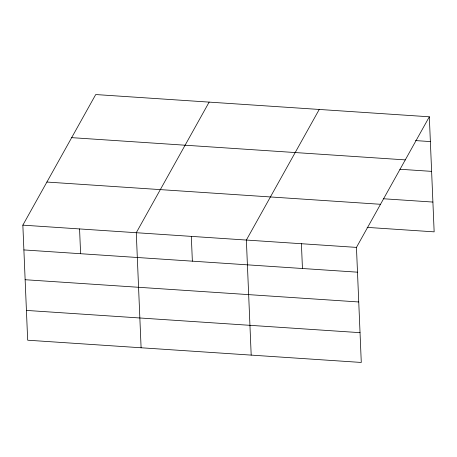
<?xml version="1.0" encoding="UTF-8"?>
<svg xmlns="http://www.w3.org/2000/svg" width="457" height="457" viewBox="0 0 457 457"><rect width="100%" height="100%" fill="white"/><g stroke="black" fill="none" stroke-linecap="round" stroke-linejoin="round"><path stroke-width="0.69" d="M429.329 116.792L356.454 247.391L361.281 362.452L27.671 340.208L22.85 225.147L95.719 94.548L429.329 116.792L434.15 231.853L367.108 227.38M209.146 102.111L136.277 232.71L141.099 347.771M319.237 109.452L246.369 240.051L251.19 355.112M415.544 140.59L430.368 141.579M71.675 137.648L405.279 159.887M399.858 169.25L431.614 171.369M383.503 198.766L432.899 202.063M46.9 182.052L380.504 204.29M22.85 225.147L356.454 247.391M23.89 249.933L357.494 272.178M25.135 279.724L358.745 301.968M26.426 310.417L360.03 332.662M301.414 243.718L302.448 268.505M191.323 236.383L192.363 261.17M79.564 228.928L80.603 253.715"/></g></svg>
